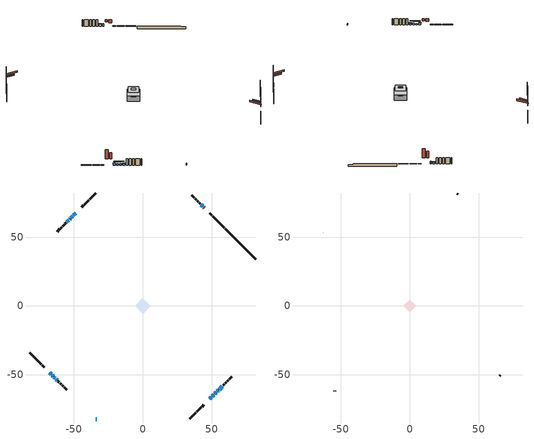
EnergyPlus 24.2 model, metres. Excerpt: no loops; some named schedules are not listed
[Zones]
conditioned space
 floor outside (Floor1 construction): -1.98,0 0,1.98 1.98,0 0,-1.98 z0.61
 floor adiabatic (AdiabaticFloorConstruction): -5.55,0 0,5.55 5.55,0 0,-5.55 z3.05
 floor foundation (Slab1 construction): -5.55,0.27 -0.27,5.55 5.55,-0.27 0.27,-5.55 z-1.28
 wall outside (RimJoist1 construction): 33.98,-82.03 38.53,-77.48 / -82.03,-33.98 -77.48,-38.53 / -33.98,82.03 -38.53,77.48 / 59.17,56.83 54.62,61.38 z0.61:0.91
 wall outside (RimJoist2 construction): 39.18,-76.82 42.37,-73.64 / -76.82,-39.18 -73.64,-42.37 / -39.18,76.82 -42.37,73.64 / 53.96,62.04 50.78,65.22 z0.61:0.91
 wall outside (RimJoist3 construction): 43.02,-72.98 44.39,-71.61 / -72.98,-43.02 -71.61,-44.39 / -43.02,72.98 -44.39,71.61 / 50.13,65.88 48.76,67.25 z0.61:0.91
 wall outside (AdiabaticWallConstruction 1): 44.58,71.43 44.15,71.86 z0.61:2.64
 wall outside (AdiabaticWallConstruction): -48.57,67.43 -50.3,65.7 / 43.49,72.51 42.56,73.45 / -50.96,65.05 -52.11,63.9 / 48.57,-67.43 49.73,-66.28 / 52.29,-63.71 53.44,-62.56 / -67.43,-48.57 -66.5,-49.51 / 55.37,-60.64 57.67,-58.34 z0.61:2.03; -52.76,63.24 -53.13,62.88 z0.61:1.53; 50.38,-65.62 51.64,-64.37 z0.61:2.74; -65.84,-50.16 -65.12,-50.88 z0.61:1.63; -64.47,-51.54 -63.6,-52.4 / -33.98,-82.03 -33.51,-82.03 z0.61:1.83; -53.78,62.22 -55,61 / 54.1,-61.91 54.71,-61.29 z0.61:1.22; -62.95,-53.06 -62.19,-53.81 z0.61:1.73
 wall outside (Wall1 construction): 58.33,-57.68 59.14,-56.86 / -61.53,-54.47 -60.72,-55.29 / -55.66,60.35 -56.48,59.53 / 41.9,74.1 41.09,74.92 z0.61:5.49
 wall outside (Wall2 construction): 59.8,-56.21 60.71,-55.3 / -60.06,-55.94 -59.15,-56.85 / -57.13,58.87 -58.04,57.97 / 40.43,75.58 39.52,76.48 z0.61:5.49
 wall outside (Wall3 construction): 61.36,-54.64 62.12,-53.89 / -58.5,-57.51 -57.74,-58.26 / -58.7,57.31 -59.45,56.56 / 38.87,77.14 38.11,77.89 z0.61:5.49
 wall outside (Wall4 construction): 62.77,-53.23 64.68,-51.32 / -57.09,-58.92 -55.18,-60.83 / -60.11,55.9 -62.01,53.99 / 37.46,78.55 35.55,80.46 z0.61:5.49
 wall foundation (FoundationWall1 construction): 59.83,56.18,-1.28 59.83,56.18,0.61 79.81,36.2,0.61 79.81,36.2,0.11 82.03,33.98,0.11 82.03,33.98,-1.28
 window (WindowConstruction): -48.57,67.43 -50.3,65.71 z0.61:2.03
 window (WindowConstruction 3): 43.49,72.51 42.56,73.45 z0.61:2.03
 window (WindowConstruction 4): -50.96,65.05 -52.11,63.9 z0.61:2.03
 window (WindowConstruction 5): -52.77,63.24 -53.13,62.88 z0.61:1.52
 window (WindowConstruction 6): 48.57,-67.43 49.72,-66.28 z0.61:2.03
 window (WindowConstruction 7): 50.38,-65.62 51.64,-64.37 z0.61:2.74
 window (WindowConstruction 8): 52.3,-63.71 53.44,-62.56 z0.61:2.03
 window (WindowConstruction 9): -67.43,-48.57 -66.5,-49.51 z0.61:2.03
 window (WindowConstruction 10): -65.84,-50.16 -65.12,-50.88 z0.61:1.62
 window (WindowConstruction 11): -64.46,-51.54 -63.6,-52.4 z0.61:1.83
 window (WindowConstruction 13): -53.78,62.22 -55,61 z0.61:1.22
 window (WindowConstruction 14): 54.1,-61.9 54.71,-61.29 z0.61:1.22
 window (WindowConstruction 1): 55.37,-60.64 57.67,-58.34 z0.61:2.03
 window (WindowConstruction 2): -62.95,-53.06 -62.19,-53.81 z0.61:1.73
 window (WindowConstruction 12): -33.98,-82.03 -33.51,-82.03 z0.61:1.83
 door (Door): 44.57,71.43 44.15,71.86 z0.61:2.64
 ceiling adiabatic (AdiabaticFloorConstruction): 0,-5.55 5.55,0 0,5.55 -5.55,0 z3.05
 roof outside (Roof2 construction): 47.92,-68.09,5.49 44.42,-64.59,7.13 43.5,-65.52,7.13 47,-69.01,5.49; -68.09,-47.92,5.49 -64.59,-44.42,7.13 -65.52,-43.5,7.13 -69.01,-47,5.49; -47.92,68.09,5.49 -44.42,64.59,7.13 -43.5,65.52,7.13 -47,69.01,5.49; 45.23,70.77,5.49 41.74,67.28,7.13 42.66,66.36,7.13 46.15,69.85,5.49
attic - vented
 floor to conditioned space (Floor2 construction Reversed): -4.62,0 0,4.62 4.62,0 0,-4.62 z5.49
 floor to conditioned space (Floor3 construction Reversed): -1.98,0 0,1.98 1.98,0 0,-1.98 z5.49
 wall outside (Wall5 construction): 65.34,-50.67 65.6,-50.41 / -54.52,-61.48 -54.27,-61.74 / -62.67,53.33 -62.93,53.08 / 34.89,81.11 34.63,81.37 z0.61:5.49
 roof outside (Roof1 construction): 46.34,-69.67,5.49 41.45,-64.77,7.79 40.16,-66.06,7.79 45.05,-70.96,5.49; -69.67,-46.34,5.49 -64.77,-41.45,7.79 -66.06,-40.16,7.79 -70.96,-45.05,5.49; -46.34,69.67,5.49 -41.45,64.77,7.79 -40.16,66.06,7.79 -45.05,70.96,5.49; 46.81,69.2,5.49 41.92,64.3,7.79 43.21,63.01,7.79 48.1,67.91,5.49
shading: -50.51,65.49 -48.36,67.64 -48.57,67.85 -50.72,65.71 z2.33; 42.35,73.66 43.7,72.3 43.92,72.51 42.56,73.87 z2.33; -54.18,61.83 -48.89,67.12 -49.1,67.33 -54.39,62.04 z4.96; -55.2,60.81 -50.69,65.31 -50.91,65.52 -55.41,61.02 z4.45; 49.85,-66.15 48.45,-67.56 48.66,-67.77 50.06,-66.36 z2.21; 51.77,-64.24 50.25,-65.75 50.47,-65.96 51.98,-64.45 z2.92; 53.57,-62.43 52.17,-63.84 52.38,-64.05 53.78,-62.65 z2.21; -66.37,-49.63 -67.56,-48.45 -67.77,-48.66 -66.58,-49.85 z2.21; -63.83,-52.18 -67.13,-48.87 -67.35,-49.08 -64.04,-52.39 z3.45; -62.31,-53.7 -65.76,-50.25 -65.97,-50.46 -62.52,-53.91 z3.66; -58.79,57.21 -49.99,66.01 -50.2,66.23 -59,57.42 z6.58; 58.5,-57.5 50.31,-65.7 50.52,-65.91 58.71,-57.71 z6.58; 57.88,-58.12 55.16,-60.85 55.37,-61.06 58.09,-58.34 z2.33; -61.98,-54.02 -63.16,-52.85 -63.37,-53.06 -62.19,-54.24 z2.03
[Building]
Building 1: Terrain=Suburbs
[Site:Location]
Montreal Intl AP_QC: Latitude {deg}=45.47; Longitude {deg}=-73.74; Time Zone {hr}=-5; Elevation {m}=36; Keep Site Location Information=Yes
[Site:GroundTemperature:Shallow]
2.07863, -0.316383, -0.508184, 0.628371, 5.19101, 9.73239, 13.6695, 16.1636, 16.3755, 14.347, 10.5102, 6.10817
[Site:WaterMainsTemperature]
Calculation Method=Schedule; Temperature Schedule=mains temperature schedule
[Material] Roughness=Rough; Thermal Absorptance=0.9
Name | Thickness {m} | Conductivity {W/m-K} | Density {kg/m3} | Specific Heat {J/kg-K} | Solar Absorptance | Visible Absorptance
asphalt or fiberglass shingles | 0.00635 | 0.162714 | 1121.4 | 1465.45 | 0.4 | 0.4
ceiling loosefill ins | 0.254 | 0.0480833 | 16.02 | 1046.75 | 0.7 | 0.7
ceiling stud and cavity | 0.1397 | 0.231302 | 65.682 | 1177.47 | 0.7 | 0.7
ceiling stud and cavity 1 | 0.1397 | 0.240414 | 65.682 | 1177.47 | 0.7 | 0.7
concrete 4.0 in. | 0.1016 | 1.803125 | 2242.8 | 837.4 | 0.7 | 0.7
concrete 8.0 in. | 0.2032 | 1.803125 | 2242.8 | 837.4 | 0.7 | 0.7
door material | 0.04445 | 0.0451087 | 512.64 | 1214.23 | 0.7 | 0.7
exterior vertical ins | 0.00768941 | 0.029427 | 32.04 | 1214.23 | 0.7 | 0.7
floor covering | 0.0127 | 0.0433444 | 54.468 | 1339.84 | 0.6 | 0.6
floor rigid ins | 0.155448 | 0.029427 | 32.04 | 1214.23 | 0.7 | 0.7
floor rigid ins 1; wall rigid ins 1 | 0.512978 | 0.029427 | 32.04 | 1214.23 | 0.7 | 0.7
floor stud and cavity | 0.1397 | 0.326227 | 92.3553 | 1139.71 | 0.7 | 0.7
floor stud and cavity 1 | 0.1397 | 1.75129 | 37.0049 | 1207.88 | 0.7 | 0.7
furniture material conditioned space 1 | 0.1524 | 0.115458 | 640.8 | 1214.23 | 0.6 | 0.6
gypsum board | 0.0127 | 0.160291 | 801 | 837.4 | 0.6 | 0.6
gypsum board 1 | 0.0127 | 0.160291 | 801 | 837.4 | 0.7 | 0.7
osb sheathing 0.5 in. | 0.0127 | 0.115458 | 512.64 | 1214.23 | 0.7 | 0.7
osb sheathing 0.75 in. | 0.01905 | 0.115458 | 512.64 | 1214.23 | 0.7 | 0.7
osb sheathing 2.0 in. | 0.0508 | 0.115458 | 512.64 | 1214.23 | 0.7 | 0.7
rim joist stud and cavity | 0.0508 | 0.859146 | 125.044 | 1163.47 | 0.6 | 0.6
rim joist stud and cavity 1 | 0.0508 | 0.0337198 | 125.044 | 1163.47 | 0.6 | 0.6
rim joist stud and cavity 2 | 0.0508 | 0.276196 | 50.32683 | 1063.81 | 0.6 | 0.6
roof rigid ins | 0.103632 | 0.029427 | 32.04 | 1214.23 | 0.7 | 0.7
roof stud and cavity | 0.2032 | 0.34063 | 78.34581 | 1123.46 | 0.7 | 0.7
wall rigid ins | 0.051816 | 0.029427 | 32.04 | 1214.23 | 0.7 | 0.7
wall stud and cavity | 0.1397 | 0.170256 | 139.0536 | 1170.24 | 0.7 | 0.7
wall stud and cavity 1 | 0.1397 | 0.17631 | 139.0536 | 1170.24 | 0.7 | 0.7
wall stud and cavity 2 | 0.1397 | 0.155567 | 139.0536 | 1170.24 | 0.7 | 0.7
wall stud and cavity 3 | 0.1397 | 0.0801397 | 139.0536 | 1170.24 | 0.7 | 0.7
wall stud and cavity 4 | 0.0889 | 6.9971 | 50.32683 | 1063.81 | 0.6 | 0.6
wall stud and cavity 5 | 0.0889 | 0.380278 | 52.3479 | 1209.89 | 0.7 | 0.7
wall stud and cavity 6 | 0.0889 | 0.391764 | 83.0341 | 1211.67 | 0.7 | 0.7
wood siding | 0.0254 | 0.102417 | 544.68 | 1172.36 | 0.4 | 0.4
wood siding 1 | 0.00254 | 0.102417 | 544.68 | 1172.36 | 0.4 | 0.4
wood siding 2; wood siding 3; wood siding 4 | 0.0254 | 0.102417 | 544.68 | 1172.36 | 0.7 | 0.7
[WindowMaterial:SimpleGlazingSystem]
Name | U-Factor {W/m2-K} | Solar Heat Gain Coefficient
WindowMaterial | 2.938365 | 0.65
WindowMaterial 1 | 2.93155 | 0.66
WindowMaterial 2 | 2.90941 | 0.68
WindowMaterial 3 | 2.99571 | 0.59
WindowMaterial 4 | 2.88272 | 0.7
WindowMaterial 5 | 2.90089 | 0.68
WindowMaterial 6 | 2.992306 | 0.59
WindowMaterial 7 | 2.92076 | 0.67
WindowMaterial 8 | 2.98209 | 0.6
WindowMaterial 9 | 3.30687 | 0.6
[Construction]
AdiabaticFloorConstruction: floor stud and cavity 1, floor rigid ins 1, osb sheathing 0.75 in., floor covering
AdiabaticWallConstruction: wood siding 3, wall rigid ins 1, wall stud and cavity 5, gypsum board
AdiabaticWallConstruction 1: wood siding 4, wall rigid ins 1, wall stud and cavity 5, gypsum board
Door: door material
Floor1 construction: floor stud and cavity, floor rigid ins, osb sheathing 0.75 in., floor covering
Floor2 construction Reversed: gypsum board, ceiling stud and cavity, ceiling loosefill ins
Floor3 construction Reversed: gypsum board, ceiling stud and cavity 1, ceiling loosefill ins
FoundationWall1 construction: concrete 8.0 in., gypsum board 1
furniture construction conditioned space 1: furniture material conditioned space 1
PartitionWallConstruction: gypsum board, wall stud and cavity 6, gypsum board
RimJoist1 construction: wood siding 2, osb sheathing 2.0 in., rim joist stud and cavity
RimJoist2 construction: wood siding 2, osb sheathing 2.0 in., rim joist stud and cavity 1
RimJoist3 construction: wood siding 2, rim joist stud and cavity 2
Roof1 construction: asphalt or fiberglass shingles
Roof2 construction: asphalt or fiberglass shingles, roof rigid ins, osb sheathing 0.75 in., roof stud and cavity, gypsum board
Slab1 construction: concrete 4.0 in.
Wall1 construction: wood siding, wall rigid ins, osb sheathing 0.5 in., wall stud and cavity, gypsum board
Wall2 construction: wood siding, wall rigid ins, osb sheathing 0.5 in., wall stud and cavity 1, gypsum board
Wall3 construction: wood siding, wall rigid ins, osb sheathing 0.5 in., wall stud and cavity 2, gypsum board
Wall4 construction: wood siding, osb sheathing 0.5 in., wall stud and cavity 3, gypsum board
Wall5 construction: wood siding 1, wall stud and cavity 4
WindowConstruction; WindowConstruction 1; WindowConstruction 4; WindowConstruction 6: WindowMaterial
WindowConstruction 10: WindowMaterial 6
WindowConstruction 11: WindowMaterial 7
WindowConstruction 12: WindowMaterial 8
WindowConstruction 13; WindowConstruction 14: WindowMaterial 9
WindowConstruction 2: WindowMaterial 1
WindowConstruction 3; WindowConstruction 9: WindowMaterial 2
WindowConstruction 5: WindowMaterial 3
WindowConstruction 7: WindowMaterial 4
WindowConstruction 8: WindowMaterial 5
[Zone] Multiplier=1; Part of Total Floor Area=Yes
Name | Volume {m3}
attic - vented | 18.9085
conditioned space | 457.1
[Space]
Name | Zone | Volume {m3}
attic - vented 1 | attic - vented | 18.9085
conditioned space 1 | conditioned space | 457.1
[ZoneInfiltration:EffectiveLeakageArea]
infil attic - vented 1: Zone or Space=attic - vented 1; Schedule=Always On Discrete; Effective Air Leakage Area {cm2}=2019.6; Stack Coefficient=0.000499547; Wind Coefficient=1.51011e-05
[ZoneMixing]
whole house fan mix: Zone or Space=attic - vented; Schedule=Always On Continuous; Design Flow Rate Calculation Method=Flow/Zone; Design Flow Rate {m3/s}=0; Source Zone or Space=conditioned space
[SurfaceProperty:ExposedFoundationPerimeter]
Slab1: Exposed Perimeter Calculation Method=TotalExposedPerimeter; Total Exposed Perimeter {m}=31.395
[InternalMass] Zone or ZoneList=conditioned space; Space or SpaceList=conditioned space 1
Name | Construction | Surface Area {m2}
furniture mass conditioned space 1 | furniture construction conditioned space 1 | 52.3241
partition wall mass | PartitionWallConstruction | 130.81
[Lights]
interior lighting: Zone or ZoneList or Space or SpaceList=conditioned space 1; Schedule=interior lighting schedule; Design Level Calculation Method=LightingLevel; Lighting Level {W}=343.2; Return Air Fraction=0; Fraction Radiant=0.6; Fraction Visible=0.2; Fraction Replaceable=1
[People]
occupants: Zone or ZoneList or Space or SpaceList=conditioned space 1; Number of People Schedule=occupants schedule; Number of People Calculation Method=People; Number of People=3; Fraction Radiant=0.314171; Sensible Heat Fraction=0.56303; Activity Level Schedule=occupants activity schedule; Carbon Dioxide Generation Rate {m3/s-W}=0; Enable ASHRAE 55 Comfort Warnings=No; Mean Radiant Temperature Calculation Type=EnclosureAveraged
[ElectricEquipment] Zone or ZoneList or Space or SpaceList=conditioned space 1; Design Level Calculation Method=EquipmentLevel
Name | Schedule | Design Level {W} | Fraction Latent | Fraction Radiant | Fraction Lost
clothes dryer | clothes dryer schedule | 140.772 | 0.015 | 0.081 | 0.85
clothes washer | clothes washer schedule | 32.1985 | 0.03 | 0.162 | 0.7
cooking range | cooking range schedule | 215.147 | 0.08 | 0.432 | 0.2
dishwasher | dishwasher schedule | 66.8632 | 0.3 | 0.18 | 0.4
fridge | fridge schedule | 72.9452 | 0 | 0.6 | 0
mech vent bath fan 0 | mech vent bath fan 0 schedule | 50.2 | 0 | 0 | 1
mech vent bath fan 1 | mech vent bath fan 1 schedule | 50.2 | 0 | 0 | 1
mech vent house fan | mech vent house fan schedule | 0 | 0 | 0 | 1
mech vent house fan cfis | mech vent house fan cfis schedule | 0 | 0 | 0 | 0
mech vent range fan 0 | mech vent range fan 0 schedule | 57 | 0 | 0 | 1
misc plug loads | misc plug loads schedule | 494.7 | 0.045 | 0.513 | 0.1
whole house fan | Always On Discrete | 0 | 0 | 0 | 1
[OtherEquipment] Zone or ZoneList or Space or SpaceList=conditioned space 1; Design Level Calculation Method=EquipmentLevel
Name | Fuel Type | Schedule | Design Level {W} | Fraction Latent | Fraction Radiant | Fraction Lost
clothes dryer 1 | Electricity | clothes dryer schedule | 0 | 0.015 | 0.081 | 0.85
cooking range 1 | Electricity | cooking range schedule | 0 | 0.08 | 0.432 | 0.2
general water use latent | None | general water use schedule | 62.594 | 1 | 0 | 0
general water use sensible | None | general water use schedule | -61.6891 | 0 | 0.6 | 0
mech vent house fan latent load | None | Always On Discrete | 0 | 1 | 0 | 0
mech vent house fan sensible load | None | Always On Discrete | 0 | 0 | 0 | 0
water heater energy adjustment1 | Electricity | Always On Discrete | 0.01 | 0 | 0 | 1
[ZoneInfiltration:DesignFlowRate] Zone or ZoneList or Space or SpaceList=conditioned space 1; Schedule=Always On Discrete; Design Flow Rate Calculation Method=Flow/Zone; Design Flow Rate {m3/s}=0
infil flow; natural vent flow; whole house fan flow
[Foundation:Kiva]
Foundation Kiva 1: Initial Indoor Air Temperature {C}=18; Wall Height Above Grade {m}=0.609996; Wall Depth Below Slab {m}=0.2032; Custom Block Material Name 1=exterior vertical ins; Custom Block Depth 1 {m}=1.89; Custom Block X Position 1 {m}=0.2159; Custom Block Z Position 1 {m}=0
[Foundation:Kiva:Settings]
Soil Conductivity {W/m-K}=0.849921; Soil Density {kg/m3}=1842.3; Soil Specific Heat {J/kg-K}=418.7; Ground Solar Absorptivity=0.9; Ground Thermal Absorptivity=0.9; Ground Surface Roughness {m}=0.03; Far-Field Width {m}=40; Deep-Ground Boundary Condition=ZeroFlux; Deep-Ground Depth {m}=40; Minimum Cell Dimension {m}=0.2; Maximum Cell Growth Coefficient=3; Simulation Timestep=Timestep
[Exterior:Lights]
exterior lighting: Schedule=exterior lighting schedule; Design Level {W}=75.6
[Schedule:Constant]
Name | Hourly Value
Always On Continuous; mech vent house fan schedule; mech vent house fan cfis schedule; Always On Discrete | 1
occupants activity schedule | 117.228
fridge schedule | 0
[Schedule:Week:Daily]
interior lighting schedule Week Rule - Jan1-Jan27: interior lighting schedule day, interior lighting schedule day, interior lighting schedule day, interior lighting schedule day, interior lighting schedule day, interior lighting schedule day, interior lighting schedule day, interior lighting schedule default day, interior lighting schedule default day, interior lighting schedule default day, interior lighting schedule default day, interior lighting schedule default day
interior lighting schedule Week Rule - Jan28-Feb3: interior lighting schedule day, interior lighting schedule day, interior lighting schedule day, interior lighting schedule day, interior lighting schedule day 1, interior lighting schedule day 1, interior lighting schedule day 1, interior lighting schedule default day, interior lighting schedule default day, interior lighting schedule default day, interior lighting schedule default day, interior lighting schedule default day
interior lighting schedule Week Rule - Feb4-Feb24: interior lighting schedule day 1, interior lighting schedule day 1, interior lighting schedule day 1, interior lighting schedule day 1, interior lighting schedule day 1, interior lighting schedule day 1, interior lighting schedule day 1, interior lighting schedule default day, interior lighting schedule default day, interior lighting schedule default day, interior lighting schedule default day, interior lighting schedule default day
interior lighting schedule Week Rule - Feb25-Mar3: interior lighting schedule day 1, interior lighting schedule day 1, interior lighting schedule day 1, interior lighting schedule day 1, interior lighting schedule day 2, interior lighting schedule day 2, interior lighting schedule day 2, interior lighting schedule default day, interior lighting schedule default day, interior lighting schedule default day, interior lighting schedule default day, interior lighting schedule default day
interior lighting schedule Week Rule - Mar4-Mar31: interior lighting schedule day 2, interior lighting schedule day 2, interior lighting schedule day 2, interior lighting schedule day 2, interior lighting schedule day 2, interior lighting schedule day 2, interior lighting schedule day 2, interior lighting schedule default day, interior lighting schedule default day, interior lighting schedule default day, interior lighting schedule default day, interior lighting schedule default day
interior lighting schedule Week Rule - Apr1-Apr28: interior lighting schedule day 3, interior lighting schedule day 3, interior lighting schedule day 3, interior lighting schedule day 3, interior lighting schedule day 3, interior lighting schedule day 3, interior lighting schedule day 3, interior lighting schedule default day, interior lighting schedule default day, interior lighting schedule default day, interior lighting schedule default day, interior lighting schedule default day
interior lighting schedule Week Rule - Apr29-May5: interior lighting schedule day 3, interior lighting schedule day 3, interior lighting schedule day 4, interior lighting schedule day 4, interior lighting schedule day 4, interior lighting schedule day 4, interior lighting schedule day 4, interior lighting schedule default day, interior lighting schedule default day, interior lighting schedule default day, interior lighting schedule default day, interior lighting schedule default day
interior lighting schedule Week Rule - May6-May26: interior lighting schedule day 4, interior lighting schedule day 4, interior lighting schedule day 4, interior lighting schedule day 4, interior lighting schedule day 4, interior lighting schedule day 4, interior lighting schedule day 4, interior lighting schedule default day, interior lighting schedule default day, interior lighting schedule default day, interior lighting schedule default day, interior lighting schedule default day
interior lighting schedule Week Rule - May27-Jun2: interior lighting schedule day 4, interior lighting schedule day 4, interior lighting schedule day 4, interior lighting schedule day 4, interior lighting schedule day 4, interior lighting schedule day 5, interior lighting schedule day 5, interior lighting schedule default day, interior lighting schedule default day, interior lighting schedule default day, interior lighting schedule default day, interior lighting schedule default day
interior lighting schedule Week Rule - Jun3-Jun30: interior lighting schedule day 5, interior lighting schedule day 5, interior lighting schedule day 5, interior lighting schedule day 5, interior lighting schedule day 5, interior lighting schedule day 5, interior lighting schedule day 5, interior lighting schedule default day, interior lighting schedule default day, interior lighting schedule default day, interior lighting schedule default day, interior lighting schedule default day
interior lighting schedule Week Rule - Jul1-Jul28: interior lighting schedule day 6, interior lighting schedule day 6, interior lighting schedule day 6, interior lighting schedule day 6, interior lighting schedule day 6, interior lighting schedule day 6, interior lighting schedule day 6, interior lighting schedule default day, interior lighting schedule default day, interior lighting schedule default day, interior lighting schedule default day, interior lighting schedule default day
interior lighting schedule Week Rule - Jul29-Aug4: interior lighting schedule day 6, interior lighting schedule day 6, interior lighting schedule day 6, interior lighting schedule day 7, interior lighting schedule day 7, interior lighting schedule day 7, interior lighting schedule day 7, interior lighting schedule default day, interior lighting schedule default day, interior lighting schedule default day, interior lighting schedule default day, interior lighting schedule default day
interior lighting schedule Week Rule - Aug5-Aug25: interior lighting schedule day 7, interior lighting schedule day 7, interior lighting schedule day 7, interior lighting schedule day 7, interior lighting schedule day 7, interior lighting schedule day 7, interior lighting schedule day 7, interior lighting schedule default day, interior lighting schedule default day, interior lighting schedule default day, interior lighting schedule default day, interior lighting schedule default day
interior lighting schedule Week Rule - Aug26-Sep1: interior lighting schedule day 7, interior lighting schedule day 7, interior lighting schedule day 7, interior lighting schedule day 7, interior lighting schedule day 7, interior lighting schedule day 7, interior lighting schedule day 8, interior lighting schedule default day, interior lighting schedule default day, interior lighting schedule default day, interior lighting schedule default day, interior lighting schedule default day
interior lighting schedule Week Rule - Sep2-Sep29: interior lighting schedule day 8, interior lighting schedule day 8, interior lighting schedule day 8, interior lighting schedule day 8, interior lighting schedule day 8, interior lighting schedule day 8, interior lighting schedule day 8, interior lighting schedule default day, interior lighting schedule default day, interior lighting schedule default day, interior lighting schedule default day, interior lighting schedule default day
interior lighting schedule Week Rule - Sep30-Oct6: interior lighting schedule day 8, interior lighting schedule day 9, interior lighting schedule day 9, interior lighting schedule day 9, interior lighting schedule day 9, interior lighting schedule day 9, interior lighting schedule day 9, interior lighting schedule default day, interior lighting schedule default day, interior lighting schedule default day, interior lighting schedule default day, interior lighting schedule default day
interior lighting schedule Week Rule - Oct7-Oct27: interior lighting schedule day 9, interior lighting schedule day 9, interior lighting schedule day 9, interior lighting schedule day 9, interior lighting schedule day 9, interior lighting schedule day 9, interior lighting schedule day 9, interior lighting schedule default day, interior lighting schedule default day, interior lighting schedule default day, interior lighting schedule default day, interior lighting schedule default day
interior lighting schedule Week Rule - Oct28-Nov3: interior lighting schedule day 9, interior lighting schedule day 9, interior lighting schedule day 9, interior lighting schedule day 9, interior lighting schedule day 10, interior lighting schedule day 10, interior lighting schedule day 10, interior lighting schedule default day, interior lighting schedule default day, interior lighting schedule default day, interior lighting schedule default day, interior lighting schedule default day
interior lighting schedule Week Rule - Nov4-Nov24: interior lighting schedule day 10, interior lighting schedule day 10, interior lighting schedule day 10, interior lighting schedule day 10, interior lighting schedule day 10, interior lighting schedule day 10, interior lighting schedule day 10, interior lighting schedule default day, interior lighting schedule default day, interior lighting schedule default day, interior lighting schedule default day, interior lighting schedule default day
interior lighting schedule Week Rule - Nov25-Dec1: interior lighting schedule day 10, interior lighting schedule day 10, interior lighting schedule day 10, interior lighting schedule day 10, interior lighting schedule day 10, interior lighting schedule day 10, interior lighting schedule day 11, interior lighting schedule default day, interior lighting schedule default day, interior lighting schedule default day, interior lighting schedule default day, interior lighting schedule default day
interior lighting schedule Week Rule - Dec2-Dec31: interior lighting schedule day 11, interior lighting schedule day 11, interior lighting schedule day 11, interior lighting schedule day 11, interior lighting schedule day 11, interior lighting schedule day 11, interior lighting schedule day 11, interior lighting schedule default day, interior lighting schedule default day, interior lighting schedule default day, interior lighting schedule default day, interior lighting schedule default day
occupants schedule Week Rule - Jan1-Dec31: occupants schedule day, occupants schedule day, occupants schedule day, occupants schedule day, occupants schedule day, occupants schedule day, occupants schedule day, occupants schedule default day, occupants schedule default day, occupants schedule default day, occupants schedule default day, occupants schedule default day
clothes dryer schedule Week Rule - Jan1-Dec31: clothes dryer schedule day, clothes dryer schedule day, clothes dryer schedule day, clothes dryer schedule day, clothes dryer schedule day, clothes dryer schedule day, clothes dryer schedule day, clothes dryer schedule default day, clothes dryer schedule default day, clothes dryer schedule default day, clothes dryer schedule default day, clothes dryer schedule default day
clothes washer schedule Week Rule - Jan1-Dec31: clothes washer schedule day, clothes washer schedule day, clothes washer schedule day, clothes washer schedule day, clothes washer schedule day, clothes washer schedule day, clothes washer schedule day, clothes washer schedule default day, clothes washer schedule default day, clothes washer schedule default day, clothes washer schedule default day, clothes washer schedule default day
cooking range schedule Week Rule - Jan1-Dec31: cooking range schedule day, cooking range schedule day, cooking range schedule day, cooking range schedule day, cooking range schedule day, cooking range schedule day, cooking range schedule day, cooking range schedule default day, cooking range schedule default day, cooking range schedule default day, cooking range schedule default day, cooking range schedule default day
dishwasher schedule Week Rule - Jan1-Dec31: dishwasher schedule day, dishwasher schedule day, dishwasher schedule day, dishwasher schedule day, dishwasher schedule day, dishwasher schedule day, dishwasher schedule day, dishwasher schedule default day, dishwasher schedule default day, dishwasher schedule default day, dishwasher schedule default day, dishwasher schedule default day
mech vent bath fan 0 schedule Week Rule - Jan1-Dec31: mech vent bath fan 0 schedule day, mech vent bath fan 0 schedule day, mech vent bath fan 0 schedule day, mech vent bath fan 0 schedule day, mech vent bath fan 0 schedule day, mech vent bath fan 0 schedule day, mech vent bath fan 0 schedule day, mech vent bath fan 0 schedule default day, mech vent bath fan 0 schedule default day, mech vent bath fan 0 schedule default day, mech vent bath fan 0 schedule default day, mech vent bath fan 0 schedule default day
mech vent bath fan 1 schedule Week Rule - Jan1-Dec31: mech vent bath fan 1 schedule day, mech vent bath fan 1 schedule day, mech vent bath fan 1 schedule day, mech vent bath fan 1 schedule day, mech vent bath fan 1 schedule day, mech vent bath fan 1 schedule day, mech vent bath fan 1 schedule day, mech vent bath fan 1 schedule default day, mech vent bath fan 1 schedule default day, mech vent bath fan 1 schedule default day, mech vent bath fan 1 schedule default day, mech vent bath fan 1 schedule default day
mech vent range fan 0 schedule Week Rule - Jan1-Dec31: mech vent range fan 0 schedule day, mech vent range fan 0 schedule day, mech vent range fan 0 schedule day, mech vent range fan 0 schedule day, mech vent range fan 0 schedule day, mech vent range fan 0 schedule day, mech vent range fan 0 schedule day, mech vent range fan 0 schedule default day, mech vent range fan 0 schedule default day, mech vent range fan 0 schedule default day, mech vent range fan 0 schedule default day, mech vent range fan 0 schedule default day
misc plug loads schedule Week Rule - Jan1-Dec31: misc plug loads schedule day, misc plug loads schedule day, misc plug loads schedule day, misc plug loads schedule day, misc plug loads schedule day, misc plug loads schedule day, misc plug loads schedule day, misc plug loads schedule default day, misc plug loads schedule default day, misc plug loads schedule default day, misc plug loads schedule default day, misc plug loads schedule default day
general water use schedule Week Rule - Jan1-Dec31: general water use schedule day, general water use schedule day, general water use schedule day, general water use schedule day, general water use schedule day, general water use schedule day, general water use schedule day, general water use schedule default day, general water use schedule default day, general water use schedule default day, general water use schedule default day, general water use schedule default day
exterior lighting schedule Week Rule - Jan1-Jan27: exterior lighting schedule day, exterior lighting schedule day, exterior lighting schedule day, exterior lighting schedule day, exterior lighting schedule day, exterior lighting schedule day, exterior lighting schedule day, exterior lighting schedule default day, exterior lighting schedule default day, exterior lighting schedule default day, exterior lighting schedule default day, exterior lighting schedule default day
exterior lighting schedule Week Rule - Jan28-Feb3: exterior lighting schedule day, exterior lighting schedule day, exterior lighting schedule day, exterior lighting schedule day, exterior lighting schedule day 1, exterior lighting schedule day 1, exterior lighting schedule day 1, exterior lighting schedule default day, exterior lighting schedule default day, exterior lighting schedule default day, exterior lighting schedule default day, exterior lighting schedule default day
exterior lighting schedule Week Rule - Feb4-Feb24: exterior lighting schedule day 1, exterior lighting schedule day 1, exterior lighting schedule day 1, exterior lighting schedule day 1, exterior lighting schedule day 1, exterior lighting schedule day 1, exterior lighting schedule day 1, exterior lighting schedule default day, exterior lighting schedule default day, exterior lighting schedule default day, exterior lighting schedule default day, exterior lighting schedule default day
exterior lighting schedule Week Rule - Feb25-Mar3: exterior lighting schedule day 1, exterior lighting schedule day 1, exterior lighting schedule day 1, exterior lighting schedule day 1, exterior lighting schedule day 2, exterior lighting schedule day 2, exterior lighting schedule day 2, exterior lighting schedule default day, exterior lighting schedule default day, exterior lighting schedule default day, exterior lighting schedule default day, exterior lighting schedule default day
exterior lighting schedule Week Rule - Mar4-Mar31: exterior lighting schedule day 2, exterior lighting schedule day 2, exterior lighting schedule day 2, exterior lighting schedule day 2, exterior lighting schedule day 2, exterior lighting schedule day 2, exterior lighting schedule day 2, exterior lighting schedule default day, exterior lighting schedule default day, exterior lighting schedule default day, exterior lighting schedule default day, exterior lighting schedule default day
exterior lighting schedule Week Rule - Apr1-Apr28: exterior lighting schedule day 3, exterior lighting schedule day 3, exterior lighting schedule day 3, exterior lighting schedule day 3, exterior lighting schedule day 3, exterior lighting schedule day 3, exterior lighting schedule day 3, exterior lighting schedule default day, exterior lighting schedule default day, exterior lighting schedule default day, exterior lighting schedule default day, exterior lighting schedule default day
exterior lighting schedule Week Rule - Apr29-May5: exterior lighting schedule day 3, exterior lighting schedule day 3, exterior lighting schedule day 4, exterior lighting schedule day 4, exterior lighting schedule day 4, exterior lighting schedule day 4, exterior lighting schedule day 4, exterior lighting schedule default day, exterior lighting schedule default day, exterior lighting schedule default day, exterior lighting schedule default day, exterior lighting schedule default day
exterior lighting schedule Week Rule - May6-May26: exterior lighting schedule day 4, exterior lighting schedule day 4, exterior lighting schedule day 4, exterior lighting schedule day 4, exterior lighting schedule day 4, exterior lighting schedule day 4, exterior lighting schedule day 4, exterior lighting schedule default day, exterior lighting schedule default day, exterior lighting schedule default day, exterior lighting schedule default day, exterior lighting schedule default day
[Schedule:Year]
interior lighting schedule: interior lighting schedule Week Rule - Jan1-Jan27, 1, 1, 1, 27, interior lighting schedule Week Rule - Jan28-Feb3, 1, 28, 2, 3, interior lighting schedule Week Rule - Feb4-Feb24, 2, 4, 2, 24, interior lighting schedule Week Rule - Feb25-Mar3, 2, 25, 3, 3, interior lighting schedule Week Rule - Mar4-Mar31, 3, 4, 3, 31, interior lighting schedule Week Rule - Apr1-Apr28, 4, 1, 4, 28, interior lighting schedule Week Rule - Apr29-May5, 4, 29, 5, 5, interior lighting schedule Week Rule - May6-May26, 5, 6, 5, 26, interior lighting schedule Week Rule - May27-Jun2, 5, 27, 6, 2, interior lighting schedule Week Rule - Jun3-Jun30, 6, 3, 6, 30, interior lighting schedule Week Rule - Jul1-Jul28, 7, 1, 7, 28, interior lighting schedule Week Rule - Jul29-Aug4, 7, 29, 8, 4, interior lighting schedule Week Rule - Aug5-Aug25, 8, 5, 8, 25, interior lighting schedule Week Rule - Aug26-Sep1, 8, 26, 9, 1, interior lighting schedule Week Rule - Sep2-Sep29, 9, 2, 9, 29, interior lighting schedule Week Rule - Sep30-Oct6, 9, 30, 10, 6, interior lighting schedule Week Rule - Oct7-Oct27, 10, 7, 10, 27, interior lighting schedule Week Rule - Oct28-Nov3, 10, 28, 11, 3, interior lighting schedule Week Rule - Nov4-Nov24, 11, 4, 11, 24, interior lighting schedule Week Rule - Nov25-Dec1, 11, 25, 12, 1, interior lighting schedule Week Rule - Dec2-Dec31, 12, 2, 12, 31
occupants schedule: occupants schedule Week Rule - Jan1-Dec31, 1, 1, 12, 31
clothes dryer schedule: clothes dryer schedule Week Rule - Jan1-Dec31, 1, 1, 12, 31
clothes washer schedule: clothes washer schedule Week Rule - Jan1-Dec31, 1, 1, 12, 31
cooking range schedule: cooking range schedule Week Rule - Jan1-Dec31, 1, 1, 12, 31
dishwasher schedule: dishwasher schedule Week Rule - Jan1-Dec31, 1, 1, 12, 31
mech vent bath fan 0 schedule: mech vent bath fan 0 schedule Week Rule - Jan1-Dec31, 1, 1, 12, 31
mech vent bath fan 1 schedule: mech vent bath fan 1 schedule Week Rule - Jan1-Dec31, 1, 1, 12, 31
mech vent range fan 0 schedule: mech vent range fan 0 schedule Week Rule - Jan1-Dec31, 1, 1, 12, 31
misc plug loads schedule: misc plug loads schedule Week Rule - Jan1-Dec31, 1, 1, 12, 31
general water use schedule: general water use schedule Week Rule - Jan1-Dec31, 1, 1, 12, 31
exterior lighting schedule: exterior lighting schedule Week Rule - Jan1-Jan27, 1, 1, 1, 27, exterior lighting schedule Week Rule - Jan28-Feb3, 1, 28, 2, 3, exterior lighting schedule Week Rule - Feb4-Feb24, 2, 4, 2, 24, exterior lighting schedule Week Rule - Feb25-Mar3, 2, 25, 3, 3, exterior lighting schedule Week Rule - Mar4-Mar31, 3, 4, 3, 31, exterior lighting schedule Week Rule - Apr1-Apr28, 4, 1, 4, 28, exterior lighting schedule Week Rule - Apr29-May5, 4, 29, 5, 5, exterior lighting schedule Week Rule - May6-May26, 5, 6, 5, 26, exterior lighting schedule Week Rule - May27-Jun2, 5, 27, 6, 2, exterior lighting schedule Week Rule - Jun3-Jun30, 6, 3, 6, 30, exterior lighting schedule Week Rule - Jul1-Jul28, 7, 1, 7, 28, exterior lighting schedule Week Rule - Jul29-Aug4, 7, 29, 8, 4, exterior lighting schedule Week Rule - Aug5-Aug25, 8, 5, 8, 25, exterior lighting schedule Week Rule - Aug26-Sep1, 8, 26, 9, 1, exterior lighting schedule Week Rule - Sep2-Sep29, 9, 2, 9, 29, exterior lighting schedule Week Rule - Sep30-Oct6, 9, 30, 10, 6, exterior lighting schedule Week Rule - Oct7-Oct27, 10, 7, 10, 27, exterior lighting schedule Week Rule - Oct28-Nov3, 10, 28, 11, 3, exterior lighting schedule Week Rule - Nov4-Nov24, 11, 4, 11, 24, exterior lighting schedule Week Rule - Nov25-Dec1, 11, 25, 12, 1, exterior lighting schedule Week Rule - Dec2-Dec31, 12, 2, 12, 31
[Schedule:Compact]
mains temperature schedule: Through: 01/01, For: AllDays, Until: 24:00, 6.56833, Through: 01/02, For: AllDays, Until: 24:00, 6.48722, Through: 01/03, For: AllDays, Until: 24:00, 6.40722, Through: 01/04, For: AllDays, Until: 24:00, 6.32889, Through: 01/05, For: AllDays, Until: 24:00, 6.25167, Through: 01/06, For: AllDays, Until: 24:00, 6.17611, Through: 01/07, For: AllDays, Until: 24:00, 6.10222, Through: 01/08, For: AllDays, Until: 24:00, 6.02944, Through: 01/09, For: AllDays, Until: 24:00, 5.95833, Through: 01/10, For: AllDays, Until: 24:00, 5.88889, Through: 01/11, For: AllDays, Until: 24:00, 5.82056, Through: 01/12, For: AllDays, Until: 24:00, 5.75444, Through: 01/13, For: AllDays, Until: 24:00, 5.68944, Through: 01/14, For: AllDays, Until: 24:00, 5.62611, Through: 01/15, For: AllDays, Until: 24:00, 5.56444, Through: 01/16, For: AllDays, Until: 24:00, 5.50444, Through: 01/17, For: AllDays, Until: 24:00, 5.44611, Through: 01/18, For: AllDays, Until: 24:00, 5.38944, Through: 01/19, For: AllDays, Until: 24:00, 5.33389, Through: 01/20, For: AllDays, Until: 24:00, 5.28111, Through: 01/21, For: AllDays, Until: 24:00, 5.22944, Through: 01/22, For: AllDays, Until: 24:00, 5.17944, Through: 01/23, For: AllDays, Until: 24:00, 5.13111, Through: 01/24, For: AllDays, Until: 24:00, 5.085, Through: 01/25, For: AllDays, Until: 24:00, 5.04056, Through: 01/26, For: AllDays, Until: 24:00, 4.99778, Through: 01/27, For: AllDays, Until: 24:00, 4.95667, Through: 01/28, For: AllDays, Until: 24:00, 4.91778, Through: 01/29, For: AllDays, Until: 24:00, 4.88056, Through: 01/30, For: AllDays, Until: 24:00, 4.845, Through: 01/31, For: AllDays, Until: 24:00, 4.81167, Through: 02/01, For: AllDays, Until: 24:00, 4.77944, Through: 02/02, For: AllDays, Until: 24:00, 4.75, Through: 02/03, For: AllDays, Until: 24:00, 4.72167, Through: 02/04, For: AllDays, Until: 24:00, 4.69611, Through: 02/05, For: AllDays, Until: 24:00, 4.67167, Through: 02/06, For: AllDays, Until: 24:00, 4.64944, Through: 02/07, For: AllDays, Until: 24:00, 4.62889, Through: 02/08, For: AllDays, Until: 24:00, 4.61056, Through: 02/09, For: AllDays, Until: 24:00, 4.59389, Through: 02/10, For: AllDays, Until: 24:00, 4.57944, Through: 02/11, For: AllDays, Until: 24:00, 4.56667, Through: 02/12, For: AllDays, Until: 24:00, 4.55611, Through: 02/13, For: AllDays, Until: 24:00, 4.54722, Through: 02/14, For: AllDays, Until: 24:00, 4.54056, Through: 02/15, For: AllDays, Until: 24:00, 4.53556, Through: 02/16, For: AllDays, Until: 24:00, 4.53278, Through: 02/17, For: AllDays, Until: 24:00, 4.53167, Through: 02/18, For: AllDays, Until: 24:00, 4.53278, Through: 02/19, For: AllDays, Until: 24:00, 4.53556, Through: 02/20, For: AllDays, Until: 24:00, 4.54056, Through: 02/21, For: AllDays, Until: 24:00, 4.54722, Through: 02/22, For: AllDays, Until: 24:00, 4.55611, Through: 02/23, For: AllDays, Until: 24:00, 4.56667, Through: 02/24, For: AllDays, Until: 24:00, 4.57944, Through: 02/25, For: AllDays, Until: 24:00, 4.59389, Through: 02/26, For: AllDays, Until: 24:00, 4.61056, Through: 02/27, For: AllDays, Until: 24:00, 4.62889, Through: 02/28, For: AllDays, Until: 24:00, 4.64889, Through: 03/01, For: AllDays, Until: 24:00, 4.67111, Through: 03/02, For: AllDays, Until: 24:00, 4.69556, Through: 03/03, For: AllDays, Until: 24:00, 4.72167, Through: 03/04, For: AllDays, Until: 24:00, 4.74944, Through: 03/05, For: AllDays, Until: 24:00, 4.77944, Through: 03/06, For: AllDays, Until: 24:00, 4.81111, Through: 03/07, For: AllDays, Until: 24:00, 4.84444, Through: 03/08, For: AllDays, Until: 24:00, 4.88, Through: 03/09, For: AllDays, Until: 24:00, 4.91722, Through: 03/10, For: AllDays, Until: 24:00, 4.95611, Through: 03/11, For: AllDays, Until: 24:00, 4.99722, Through: 03/12, For: AllDays, Until: 24:00, 5.04, Through: 03/13, For: AllDays, Until: 24:00, 5.08444, Through: 03/14, For: AllDays, Until: 24:00, 5.13056, Through: 03/15, For: AllDays, Until: 24:00, 5.17889, Through: 03/16, For: AllDays, Until: 24:00, 5.22833, Through: 03/17, For: AllDays, Until: 24:00, 5.28, Through: 03/18, For: AllDays, Until: 24:00, 5.33333, Through: 03/19, For: AllDays, Until: 24:00, 5.38833, Through: 03/20, For: AllDays, Until: 24:00, 5.445, Through: 03/21, For: AllDays, Until: 24:00, 5.50333, Through: 03/22, For: AllDays, Until: 24:00, 5.56333, Through: 03/23, For: AllDays, Until: 24:00, 5.625, Through: 03/24, For: AllDays, Until: 24:00, 5.68833, Through: 03/25, For: AllDays, Until: 24:00, 5.75333, Through: 03/26, For: AllDays, Until: 24:00, 5.81944, Through: 03/27, For: AllDays, Until: 24:00, 5.88778, Through: 03/28, For: AllDays, Until: 24:00, 5.95722, Through: 03/29, For: AllDays, Until: 24:00, 6.02833, Through: 03/30, For: AllDays, Until: 24:00, 6.10111, Through: 03/31, For: AllDays, Until: 24:00, 6.175, Through: 04/01, For: AllDays, Until: 24:00, 6.25056, Through: 04/02, For: AllDays, Until: 24:00, 6.32778, Through: 04/03, For: AllDays, Until: 24:00, 6.40611, Through: 04/04, For: AllDays, Until: 24:00, 6.48556, Through: 04/05, For: AllDays, Until: 24:00, 6.56722, Through: 04/06, For: AllDays, Until: 24:00, 6.64944, Through: 04/07, For: AllDays, Until: 24:00, 6.73333, Through: 04/08, For: AllDays, Until: 24:00, 6.81833, Through: 04/09, For: AllDays, Until: 24:00, 6.905, Through: 04/10, For: AllDays, Until: 24:00, 6.99278, Through: 04/11, For: AllDays, Until: 24:00, 7.08111, Through: 04/12, For: AllDays, Until: 24:00, 7.17167, Through: 04/13, For: AllDays, Until: 24:00, 7.26278, Through: 04/14, For: AllDays, Until: 24:00, 7.355, Through: 04/15, For: AllDays, Until: 24:00, 7.44833, Through: 04/16, For: AllDays, Until: 24:00, 7.54278, Through: 04/17, For: AllDays, Until: 24:00, 7.63889, Through: 04/18, For: AllDays, Until: 24:00, 7.735, Through: 04/19, For: AllDays, Until: 24:00, 7.83278, Through: 04/20, For: AllDays, Until: 24:00, 7.93167, Through: 04/21, For: AllDays, Until: 24:00, 8.03111, Through: 04/22, For: AllDays, Until: 24:00, 8.13167, Through: 04/23, For: AllDays, Until: 24:00, 8.23278, Through: 04/24, For: AllDays, Until: 24:00, 8.335, Through: 04/25, For: AllDays, Until: 24:00, 8.43778, Through: 04/26, For: AllDays, Until: 24:00, 8.54167, Through: 04/27, For: AllDays, Until: 24:00, 8.64611, Through: 04/28, For: AllDays, Until: 24:00, 8.75167, Through: 04/29, For: AllDays, Until: 24:00, 8.85778, Through: 04/30, For: AllDays, Until: 24:00, 8.96444, Through: 05/01, For: AllDays, Until: 24:00, 9.07167, Through: 05/02, For: AllDays, Until: 24:00, 9.17944, Through: 05/03, For: AllDays, Until: 24:00, 9.28778, Through: 05/04, For: AllDays, Until: 24:00, 9.39667, Through: 05/05, For: AllDays, Until: 24:00, 9.50667, Through: 05/06, For: AllDays, Until: 24:00, 9.61667, Through: 05/07, For: AllDays, Until: 24:00, 9.72667, Through: 05/08, For: AllDays, Until: 24:00, 9.83778, Through: 05/09, For: AllDays, Until: 24:00, 9.94889, Through: 05/10, For: AllDays, Until: 24:00, 10.0606, Through: 05/11, For: AllDays, Until: 24:00, 10.1722, Through: 05/12, For: AllDays, Until: 24:00, 10.2844, Through: 05/13, For: AllDays, Until: 24:00, 10.3967, Through: 05/14, For: AllDays, Until: 24:00, 10.5094, Through: 05/15, For: AllDays, Until: 24:00, 10.6222, Through: 05/16, For: AllDays, Until: 24:00, 10.735, Through: 05/17, For: AllDays, Until: 24:00, 10.8478, Through: 05/18, For: AllDays, Until: 24:00, 10.9611, Through: 05/19, For: AllDays, Until: 24:00, 11.0744, Through: 05/20, For: AllDays, Until: 24:00, 11.1872, Through: 05/21, For: AllDays, Until: 24:00, 11.3006, Through: 05/22, For: AllDays, Until: 24:00, 11.4133, Through: 05/23, For: AllDays, Until: 24:00, 11.5267, Through: 05/24, For: AllDays, Until: 24:00, 11.6394, Through: 05/25, For: AllDays, Until: 24:00, 11.7522, Through: 05/26, For: AllDays, Until: 24:00, 11.8644, Through: 05/27, For: AllDays, Until: 24:00, 11.9767, Through: 05/28, For: AllDays, Until: 24:00, 12.0889, Through: 05/29, For: AllDays, Until: 24:00, 12.2006, Through: 05/30, For: AllDays, Until: 24:00, 12.3122, Through: 05/31, For: AllDays, Until: 24:00, 12.4228, Through: 06/01, For: AllDays, Until: 24:00, 12.5339, Through: 06/02, For: AllDays, Until: 24:00, 12.6439, Through: 06/03, For: AllDays, Until: 24:00, 12.7539, Through: 06/04, For: AllDays, Until: 24:00, 12.8628, Through: 06/05, For: AllDays, Until: 24:00, 12.9717, Through: 06/06, For: AllDays, Until: 24:00, 13.08, Through: 06/07, For: AllDays, Until: 24:00, 13.1878, Through: 06/08, For: AllDays, Until: 24:00, 13.2944, Through: 06/09, For: AllDays, Until: 24:00, 13.4011, Through: 06/10, For: AllDays, Until: 24:00, 13.5067, Through: 06/11, For: AllDays, Until: 24:00, 13.6117, Through: 06/12, For: AllDays, Until: 24:00, 13.7156, Through: 06/13, For: AllDays, Until: 24:00, 13.8194, Through: 06/14, For: AllDays, Until: 24:00, 13.9222, Through: 06/15, For: AllDays, Until: 24:00, 14.0239, Through: 06/16, For: AllDays, Until: 24:00, 14.125, Through: 06/17, For: AllDays, Until: 24:00, 14.225, Through: 06/18, For: AllDays, Until: 24:00, 14.3239, Through: 06/19, For: AllDays, Until: 24:00, 14.4222, Through: 06/20, For: AllDays, Until: 24:00, 14.5194, Through: 06/21, For: AllDays, Until: 24:00, 14.6156, Through: 06/22, For: AllDays, Until: 24:00, 14.7106, Through: 06/23, For: AllDays, Until: 24:00, 14.805, Through: 06/24, For: AllDays, Until: 24:00, 14.8978, Through: 06/25, For: AllDays, Until: 24:00, 14.9894, Through: 06/26, For: AllDays, Until: 24:00, 15.0806, Through: 06/27, For: AllDays, Until: 24:00, 15.17, Through: 06/28, For: AllDays, Until: 24:00, 15.2583, Through: 06/29, For: AllDays, Until: 24:00, 15.3456, Through: 06/30, For: AllDays, Until: 24:00, 15.4311, Through: 07/01, For: AllDays, Until: 24:00, 15.5161, Through: 07/02, For: AllDays, Until: 24:00, 15.5989, Through: 07/03, For: AllDays, Until: 24:00, 15.6811, Through: 07/04, For: AllDays, Until: 24:00, 15.7617, Through: 07/05, For: AllDays, Until: 24:00, 15.8411, Through: 07/06, For: AllDays, Until: 24:00, 15.9189, Through: 07/07, For: AllDays, Until: 24:00, 15.995, Through: 07/08, For: AllDays, Until: 24:00, 16.07, Through: 07/09, For: AllDays, Until: 24:00, 16.1433, Through: 07/10, For: AllDays, Until: 24:00, 16.2156, Through: 07/11, For: AllDays, Until: 24:00, 16.2861, Through: 07/12, For: AllDays, Until: 24:00, 16.355, Through: 07/13, For: AllDays, Until: 24:00, 16.4222, Through: 07/14, For: AllDays, Until: 24:00, 16.4878, Through: 07/15, For: AllDays, Until: 24:00, 16.5522, Through: 07/16, For: AllDays, Until: 24:00, 16.615, Through: 07/17, For: AllDays, Until: 24:00, 16.6756, Through: 07/18, For: AllDays, Until: 24:00, 16.735, Through: 07/19, For: AllDays, Until: 24:00, 16.7928, Through: 07/20, For: AllDays, Until: 24:00, 16.8489, Through: 07/21, For: AllDays, Until: 24:00, 16.9028, Through: 07/22, For: AllDays, Until: 24:00, 16.9556, Through: 07/23, For: AllDays, Until: 24:00, 17.0061, Through: 07/24, For: AllDays, Until: 24:00, 17.0556, Through: 07/25, For: AllDays, Until: 24:00, 17.1028, Through: 07/26, For: AllDays, Until: 24:00, 17.1483, Through: 07/27, For: AllDays, Until: 24:00, 17.1917, Through: 07/28, For: AllDays, Until: 24:00, 17.2339, Through: 07/29, For: AllDays, Until: 24:00, 17.2739, Through: 07/30, For: AllDays, Until: 24:00, 17.3122, Through: 07/31, For: AllDays, Until: 24:00, 17.3489, Through: 08/01, For: AllDays, Until: 24:00, 17.3833, Through: 08/02, For: AllDays, Until: 24:00, 17.4161, Through: 08/03, For: AllDays, Until: 24:00, 17.4467, Through: 08/04, For: AllDays, Until: 24:00, 17.4761, Through: 08/05, For: AllDays, Until: 24:00, 17.5028, Through: 08/06, For: AllDays, Until: 24:00, 17.5283, Through: 08/07, For: AllDays, Until: 24:00, 17.5517, Through: 08/08, For: AllDays, Until: 24:00, 17.5728, Through: 08/09, For: AllDays, Until: 24:00, 17.5922, Through: 08/10, For: AllDays, Until: 24:00, 17.61, Through: 08/11, For: AllDays, Until: 24:00, 17.6256, Through: 08/12, For: AllDays, Until: 24:00, 17.6394, Through: 08/13, For: AllDays, Until: 24:00, 17.6511, Through: 08/14, For: AllDays, Until: 24:00, 17.6611, Through: 08/15, For: AllDays, Until: 24:00, 17.6689, Through: 08/16, For: AllDays, Until: 24:00, 17.675, Through: 08/17, For: AllDays, Until: 24:00, 17.6789, Through: 08/18, For: AllDays, Until: 24:00, 17.6811, Through: 08/19, For: AllDays, Until: 24:00, 17.6811, Through: 08/20, For: AllDays, Until: 24:00, 17.6794, Through: 08/21, For: AllDays, Until: 24:00, 17.6756, Through: 08/22, For: AllDays, Until: 24:00, 17.67, Through: 08/23, For: AllDays, Until: 24:00, 17.6622, Through: 08/24, For: AllDays, Until: 24:00, 17.6528, Through: 08/25, For: AllDays, Until: 24:00, 17.6411, Through: 08/26, For: AllDays, Until: 24:00, 17.6278, Through: 08/27, For: AllDays, Until: 24:00, 17.6122, Through: 08/28, For: AllDays, Until: 24:00, 17.595, Through: 08/29, For: AllDays, Until: 24:00, 17.5756, Through: 08/30, For: AllDays, Until: 24:00, 17.5544, Through: 08/31, For: AllDays, Until: 24:00, 17.5311, Through: 09/01, For: AllDays, Until: 24:00, 17.5061, Through: 09/02, For: AllDays, Until: 24:00, 17.4794, Through: 09/03, For: AllDays, Until: 24:00, 17.4506, Through: 09/04, For: AllDays, Until: 24:00, 17.42, Through: 09/05, For: AllDays, Until: 24:00, 17.3878, Through: 09/06, For: AllDays, Until: 24:00, 17.3533, Through: 09/07, For: AllDays, Until: 24:00, 17.3172, Through: 09/08, For: AllDays, Until: 24:00, 17.2789, Through: 09/09, For: AllDays, Until: 24:00, 17.2389, Through: 09/10, For: AllDays, Until: 24:00, 17.1972, Through: 09/11, For: AllDays, Until: 24:00, 17.1539, Through: 09/12, For: AllDays, Until: 24:00, 17.1083, Through: 09/13, For: AllDays, Until: 24:00, 17.0617, Through: 09/14, For: AllDays, Until: 24:00, 17.0128, Through: 09/15, For: AllDays, Until: 24:00, 16.9622, Through: 09/16, For: AllDays, Until: 24:00, 16.9094, Through: 09/17, For: AllDays, Until: 24:00, 16.8556, Through: 09/18, For: AllDays, Until: 24:00, 16.8, Through: 09/19, For: AllDays, Until: 24:00, 16.7422, Through: 09/20, For: AllDays, Until: 24:00, 16.6833, Through: 09/21, For: AllDays, Until: 24:00, 16.6228, Through: 09/22, For: AllDays, Until: 24:00, 16.56, Through: 09/23, For: AllDays, Until: 24:00, 16.4961, Through: 09/24, For: AllDays, Until: 24:00, 16.4306, Through: 09/25, For: AllDays, Until: 24:00, 16.3633, Through: 09/26, For: AllDays, Until: 24:00, 16.295, Through: 09/27, For: AllDays, Until: 24:00, 16.2244, Through: 09/28, For: AllDays, Until: 24:00, 16.1528, Through: 09/29, For: AllDays, Until: 24:00, 16.0794, Through: 09/30, For: AllDays, Until: 24:00, 16.0044, Through: 10/01, For: AllDays, Until: 24:00, 15.9283, Through: 10/02, For: AllDays, Until: 24:00, 15.8511, Through: 10/03, For: AllDays, Until: 24:00, 15.7717, Through: 10/04, For: AllDays, Until: 24:00, 15.6917, Through: 10/05, For: AllDays, Until: 24:00, 15.6094, Through: 10/06, For: AllDays, Until: 24:00, 15.5267, Through: 10/07, For: AllDays, Until: 24:00, 15.4422, Through: 10/08, For: AllDays, Until: 24:00, 15.3567, Through: 10/09, For: AllDays, Until: 24:00, 15.2694, Through: 10/10, For: AllDays, Until: 24:00, 15.1811, Through: 10/11, For: AllDays, Until: 24:00, 15.0917, Through: 10/12, For: AllDays, Until: 24:00, 15.0011, Through: 10/13, For: AllDays, Until: 24:00, 14.9094, Through: 10/14, For: AllDays, Until: 24:00, 14.8167, Through: 10/15, For: AllDays, Until: 24:00, 14.7228, Through: 10/16, For: AllDays, Until: 24:00, 14.6278, Through: 10/17, For: AllDays, Until: 24:00, 14.5317, Through: 10/18, For: AllDays, Until: 24:00, 14.4344, Through: 10/19, For: AllDays, Until: 24:00, 14.3367, Through: 10/20, For: AllDays, Until: 24:00, 14.2378, Through: 10/21, For: AllDays, Until: 24:00, 14.1378, Through: 10/22, For: AllDays, Until: 24:00, 14.0367, Through: 10/23, For: AllDays, Until: 24:00, 13.935, Through: 10/24, For: AllDays, Until: 24:00, 13.8322, Through: 10/25, For: AllDays, Until: 24:00, 13.7289, Through: 10/26, For: AllDays, Until: 24:00, 13.625, Through: 10/27, For: AllDays, Until: 24:00, 13.52, Through: 10/28, For: AllDays, Until: 24:00, 13.4144, Through: 10/29, For: AllDays, Until: 24:00, 13.3083, Through: 10/30, For: AllDays, Until: 24:00, 13.2011, Through: 10/31, For: AllDays, Until: 24:00, 13.0939, Through: 11/01, For: AllDays, Until: 24:00, 12.9856, Through: 11/02, For: AllDays, Until: 24:00, 12.8767, Through: 11/03, For: AllDays, Until: 24:00, 12.7678, Through: 11/04, For: AllDays, Until: 24:00, 12.6578, Through: 11/05, For: AllDays, Until: 24:00, 12.5478, Through: 11/06, For: AllDays, Until: 24:00, 12.4372, Through: 11/07, For: AllDays, Until: 24:00, 12.3261, Through: 11/08, For: AllDays, Until: 24:00, 12.215, Through: 11/09, For: AllDays, Until: 24:00, 12.1033, Through: 11/10, For: AllDays, Until: 24:00, 11.9911, Through: 11/11, For: AllDays, Until: 24:00, 11.8789, Through: 11/12, For: AllDays, Until: 24:00, 11.7667, Through: 11/13, For: AllDays, Until: 24:00, 11.6539, Through: 11/14, For: AllDays, Until: 24:00, 11.5411, Through: 11/15, For: AllDays, Until: 24:00, 11.4278, Through: 11/16, For: AllDays, Until: 24:00, 11.315, Through: 11/17, For: AllDays, Until: 24:00, 11.2017, Through: 11/18, For: AllDays, Until: 24:00, 11.0889, Through: 11/19, For: AllDays, Until: 24:00, 10.9756, Through: 11/20, For: AllDays, Until: 24:00, 10.8622, Through: 11/21, For: AllDays, Until: 24:00, 10.7494, Through: 11/22, For: AllDays, Until: 24:00, 10.6367, Through: 11/23, For: AllDays, Until: 24:00, 10.5239, Through: 11/24, For: AllDays, Until: 24:00, 10.4111, Through: 11/25, For: AllDays, Until: 24:00, 10.2989, Through: 11/26, For: AllDays, Until: 24:00, 10.1867, Through: 11/27, For: AllDays, Until: 24:00, 10.0744, Through: 11/28, For: AllDays, Until: 24:00, 9.96333, Through: 11/29, For: AllDays, Until: 24:00, 9.85167, Through: 11/30, For: AllDays, Until: 24:00, 9.74111, Through: 12/01, For: AllDays, Until: 24:00, 9.63056, Through: 12/02, For: AllDays, Until: 24:00, 9.52056, Through: 12/03, For: AllDays, Until: 24:00, 9.41111, Through: 12/04, For: AllDays, Until: 24:00, 9.30167, Through: 12/05, For: AllDays, Until: 24:00, 9.19333, Through: 12/06, For: AllDays, Until: 24:00, 9.08556, Through: 12/07, For: AllDays, Until: 24:00, 8.97778, Through: 12/08, For: AllDays, Until: 24:00, 8.87111, Through: 12/09, For: AllDays, Until: 24:00, 8.765, Through: 12/10, For: AllDays, Until: 24:00, 8.66, Through: 12/11, For: AllDays, Until: 24:00, 8.555, Through: 12/12, For: AllDays, Until: 24:00, 8.45111, Through: 12/13, For: AllDays, Until: 24:00, 8.34833, Through: 12/14, For: AllDays, Until: 24:00, 8.24611, Through: 12/15, For: AllDays, Until: 24:00, 8.14444, Through: 12/16, For: AllDays, Until: 24:00, 8.04389, Through: 12/17, For: AllDays, Until: 24:00, 7.94444, Through: 12/18, For: AllDays, Until: 24:00, 7.84556, Through: 12/19, For: AllDays, Until: 24:00, 7.74778, Through: 12/20, For: AllDays, Until: 24:00, 7.65111, Through: 12/21, For: AllDays, Until: 24:00, 7.555, Through: 12/22, For: AllDays, Until: 24:00, 7.46056, Through: 12/23, For: AllDays, Until: 24:00, 7.36667, Through: 12/24, For: AllDays, Until: 24:00, 7.27444, Through: 12/25, For: AllDays, Until: 24:00, 7.18278, Through: 12/26, For: AllDays, Until: 24:00, 7.09278, Through: 12/27, For: AllDays, Until: 24:00, 7.00389, Through: 12/28, For: AllDays, Until: 24:00, 6.91611, Through: 12/29, For: AllDays, Until: 24:00, 6.82944, Through: 12/30, For: AllDays, Until: 24:00, 6.74389, Through: 12/31, For: AllDays, Until: 24:00, 6.66
